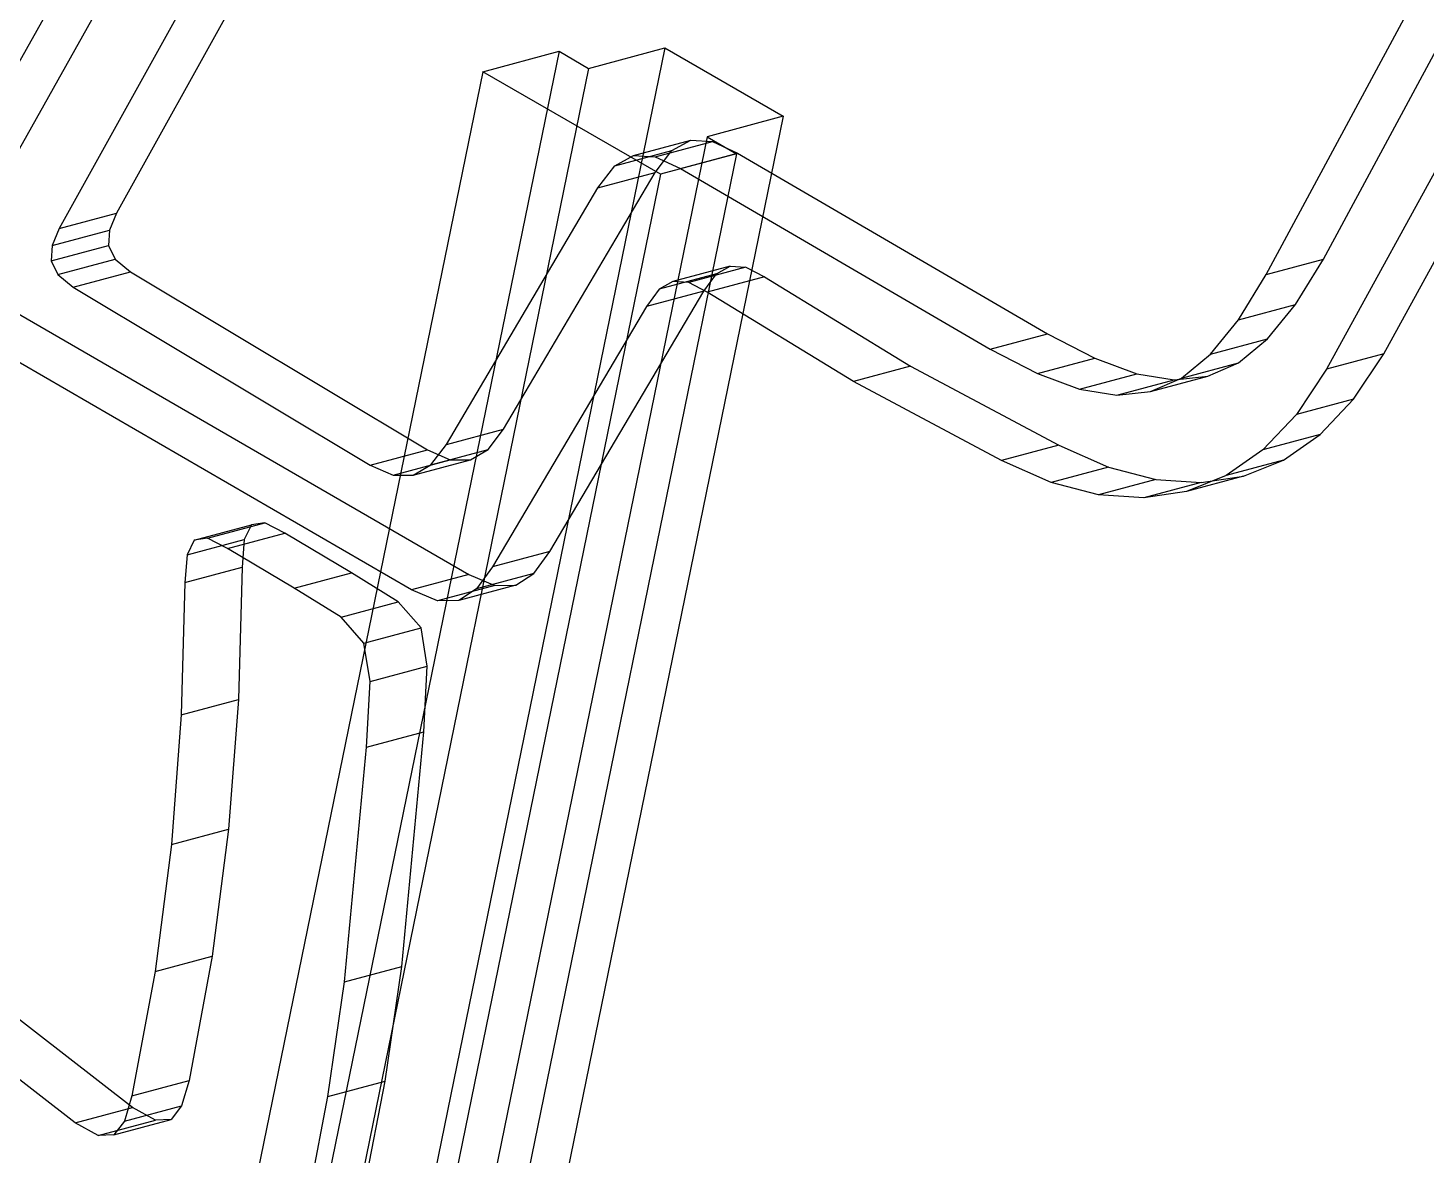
# Model space of a CAD drawing. Header units: inches. Extents: x 0 to 16.3, y 0 to 11.5.
# Drawn here: x 4.27 to 5.104, y 5.604 to 6.276 of the extents above; entities that cross this region are included whole.
import ezdxf

# ---------------------------------------------------------------- set-up
doc = ezdxf.new("R2010")
doc.units = ezdxf.units.IN
doc.header["$MEASUREMENT"] = 0

msp = doc.modelspace()

# ---------------------------------------------------------------- linework, layer by layer
at = {"color": 7, "linetype": 'Continuous', "lineweight": 25}
for p, q in [((4.42777, 6.49602), (4.23653, 6.15487)), ((4.20238, 6.14572), (4.39362, 6.48687)), ((4.49245, 6.47282), (4.32239, 6.16592)), ((4.4583, 6.46367), (4.28824, 6.15677)), ((5.079, 6.08194), (5.28465, 6.45702)), ((5.2505, 6.44787), (5.04485, 6.0728)), ((5.04302, 6.13843), (5.20481, 6.43899)), ((5.00887, 6.12928), (5.17066, 6.42984)), ((4.58662, 6.2626), (4.41015, 5.40018)), ((4.64984, 6.26459), (4.47663, 5.41815)), ((4.54109, 6.2504), (4.58662, 6.2626)), ((4.58662, 6.2626), (4.6043, 6.25239)), ((4.6043, 6.25239), (4.64984, 6.26459)), ((4.64984, 6.26459), (4.72055, 6.22377)), ((4.6043, 6.25239), (4.42783, 5.38997)), ((4.54109, 6.2504), (4.36135, 5.37201)), ((4.64716, 6.18917), (4.54109, 6.2504)), ((4.72055, 6.22377), (4.54734, 5.37733)), ((4.72055, 6.22377), (4.67501, 6.21157)), ((4.67501, 6.21157), (4.49854, 5.34915)), ((4.67501, 6.21157), (4.69269, 6.20136)), ((4.61992, 6.19429), (4.65407, 6.20344)), ((4.63116, 6.20031), (4.66531, 6.20945)), ((4.644, 6.19014), (4.65407, 6.20344)), ((4.64406, 6.19959), (4.67821, 6.20874)), ((4.65407, 6.20344), (4.66531, 6.20945)), ((4.66531, 6.20945), (4.67821, 6.20874)), ((4.67821, 6.20874), (4.69328, 6.20182)), ((4.69269, 6.20136), (4.51622, 5.33895)), ((4.60985, 6.181), (4.61992, 6.19429)), ((4.61992, 6.19429), (4.63116, 6.20031)), ((4.63116, 6.20031), (4.64406, 6.19959)), ((4.64406, 6.19959), (4.65913, 6.19267)), ((4.69269, 6.20136), (4.64716, 6.18917)), ((4.65913, 6.19267), (4.69328, 6.20182)), ((4.69328, 6.20182), (4.87821, 6.09398)), ((4.64716, 6.18917), (4.46741, 5.31078)), ((4.55354, 6.037), (4.644, 6.19014)), ((4.60985, 6.181), (4.644, 6.19014)), ((4.65913, 6.19267), (4.84406, 6.08483)), ((4.51939, 6.02785), (4.60985, 6.181)), ((4.28824, 6.15677), (4.32239, 6.16592)), ((4.32239, 6.16592), (4.31815, 6.15586)), ((4.28824, 6.15677), (4.284, 6.14671)), ((4.284, 6.14671), (4.31815, 6.15586)), ((4.31815, 6.15586), (4.31762, 6.14671)), ((4.28347, 6.13757), (4.31762, 6.14671)), ((4.284, 6.14671), (4.28347, 6.13757)), ((4.31762, 6.14671), (4.32156, 6.13841)), ((4.28347, 6.13757), (4.28741, 6.12926)), ((4.28741, 6.12926), (4.32156, 6.13841)), ((4.32156, 6.13841), (4.33073, 6.13089)), ((5.00887, 6.12928), (5.04302, 6.13843)), ((5.02637, 6.1114), (5.04302, 6.13843)), ((4.28741, 6.12926), (4.29658, 6.12174)), ((4.29658, 6.12174), (4.33073, 6.13089)), ((4.33073, 6.13089), (4.50803, 6.02469)), ((4.68062, 6.1297), (4.64647, 6.12055)), ((4.68882, 6.13441), (4.65467, 6.12526)), ((4.6982, 6.13376), (4.66405, 6.12461)), ((4.67304, 6.11938), (4.68062, 6.1297)), ((4.70932, 6.12796), (4.67517, 6.11881)), ((4.68062, 6.1297), (4.68882, 6.13441)), ((4.68882, 6.13441), (4.6982, 6.13376)), ((4.6982, 6.13376), (4.70932, 6.12796)), ((4.70932, 6.12796), (4.79656, 6.07469)), ((4.99222, 6.10226), (5.00887, 6.12928)), ((4.29658, 6.12174), (4.47388, 6.01554)), ((4.58108, 5.96403), (4.67304, 6.11938)), ((4.64647, 6.12055), (4.63889, 6.11023)), ((4.67304, 6.11938), (4.63889, 6.11023)), ((4.65467, 6.12526), (4.64647, 6.12055)), ((4.66405, 6.12461), (4.65467, 6.12526)), ((4.67517, 6.11881), (4.66405, 6.12461)), ((4.76241, 6.06554), (4.67517, 6.11881)), ((4.25398, 6.11169), (4.53278, 5.95033)), ((4.63889, 6.11023), (4.54693, 5.95488)), ((4.99222, 6.10226), (5.02637, 6.1114)), ((5.00967, 6.09089), (5.02637, 6.1114)), ((4.49862, 5.94118), (4.21983, 6.10254)), ((4.97552, 6.08174), (4.99222, 6.10226)), ((4.84406, 6.08483), (4.87821, 6.09398)), ((4.87821, 6.09398), (4.90655, 6.07937)), ((4.97552, 6.08174), (5.00967, 6.09089)), ((4.99238, 6.07669), (5.00967, 6.09089)), ((4.84406, 6.08483), (4.8724, 6.07022)), ((4.8724, 6.07022), (4.90655, 6.07937)), ((4.90655, 6.07937), (4.9316, 6.07015)), ((4.95823, 6.06754), (4.97552, 6.08174)), ((5.079, 6.08194), (5.04485, 6.0728)), ((5.06107, 6.05501), (5.079, 6.08194)), ((4.79656, 6.07469), (4.76241, 6.06554)), ((4.79656, 6.07469), (4.88504, 6.02748)), ((4.8724, 6.07022), (4.89745, 6.061)), ((4.89745, 6.061), (4.9316, 6.07015)), ((4.9316, 6.07015), (4.95389, 6.06651)), ((4.93982, 6.05948), (4.97397, 6.06862)), ((4.95389, 6.06651), (4.97397, 6.06862)), ((4.95823, 6.06754), (4.99238, 6.07669)), ((4.97397, 6.06862), (4.99238, 6.07669)), ((5.04485, 6.0728), (5.02692, 6.04586)), ((4.85089, 6.01833), (4.76241, 6.06554)), ((4.89745, 6.061), (4.91974, 6.05736)), ((4.91974, 6.05736), (4.95389, 6.06651)), ((4.93982, 6.05948), (4.95823, 6.06754)), ((4.91974, 6.05736), (4.93982, 6.05948)), ((5.06107, 6.05501), (5.02692, 6.04586)), ((5.04107, 6.0339), (5.06107, 6.05501)), ((5.02692, 6.04586), (5.00692, 6.02475)), ((4.51939, 6.02785), (4.55354, 6.037)), ((4.54424, 6.02483), (4.55354, 6.037)), ((4.51009, 6.01568), (4.51939, 6.02785)), ((4.88504, 6.02748), (4.85089, 6.01833)), ((4.88504, 6.02748), (4.91463, 6.01442)), ((5.04107, 6.0339), (5.00692, 6.02475)), ((5.01911, 6.01858), (5.04107, 6.0339)), ((4.47388, 6.01554), (4.50803, 6.02469)), ((4.48757, 6.00966), (4.52172, 6.01881)), ((4.49956, 6.00966), (4.53371, 6.01881)), ((4.50803, 6.02469), (4.52172, 6.01881)), ((4.51009, 6.01568), (4.54424, 6.02483)), ((4.52172, 6.01881), (4.53371, 6.01881)), ((4.53371, 6.01881), (4.54424, 6.02483)), ((5.00692, 6.02475), (4.98496, 6.00943)), ((5.01911, 6.01858), (4.98496, 6.00943)), ((4.99536, 6.00901), (5.01911, 6.01858)), ((4.47388, 6.01554), (4.48757, 6.00966)), ((4.49956, 6.00966), (4.51009, 6.01568)), ((4.88048, 6.00527), (4.85089, 6.01833)), ((4.91463, 6.01442), (4.88048, 6.00527)), ((4.91463, 6.01442), (4.94297, 6.00696)), ((4.48757, 6.00966), (4.49956, 6.00966)), ((4.90882, 5.99782), (4.88048, 6.00527)), ((4.94297, 6.00696), (4.90882, 5.99782)), ((4.96993, 6.00515), (4.93578, 5.996)), ((4.94297, 6.00696), (4.96993, 6.00515)), ((4.98496, 6.00943), (4.9612, 5.99986)), ((4.99536, 6.00901), (4.9612, 5.99986)), ((4.96993, 6.00515), (4.99536, 6.00901)), ((4.93578, 5.996), (4.90882, 5.99782)), ((4.9612, 5.99986), (4.93578, 5.996)), ((4.36889, 5.9708), (4.40304, 5.97995)), ((4.37676, 5.97193), (4.41091, 5.98107)), ((4.40304, 5.97995), (4.39874, 5.97124)), ((4.41091, 5.98107), (4.40304, 5.97995)), ((4.42293, 5.97499), (4.41091, 5.98107)), ((4.36459, 5.96209), (4.39874, 5.97124)), ((4.36889, 5.9708), (4.36459, 5.96209)), ((4.37676, 5.97193), (4.36889, 5.9708)), ((4.38878, 5.96584), (4.37676, 5.97193)), ((4.38878, 5.96584), (4.42293, 5.97499)), ((4.39874, 5.97124), (4.39738, 5.9546)), ((4.46264, 5.95137), (4.42293, 5.97499)), ((4.36459, 5.96209), (4.36323, 5.94546)), ((4.42849, 5.94223), (4.38878, 5.96584)), ((4.58108, 5.96403), (4.54693, 5.95488)), ((4.57155, 5.95084), (4.58108, 5.96403)), ((4.36323, 5.94546), (4.39738, 5.9546)), ((4.39738, 5.9546), (4.39524, 5.87575)), ((4.54693, 5.95488), (4.5374, 5.94169)), ((4.36323, 5.94546), (4.36109, 5.8666)), ((4.42849, 5.94223), (4.46264, 5.95137)), ((4.49062, 5.93404), (4.46264, 5.95137)), ((4.53278, 5.95033), (4.49862, 5.94118)), ((4.54832, 5.94363), (4.51417, 5.93449)), ((4.56094, 5.94392), (4.52679, 5.93478)), ((4.53278, 5.95033), (4.54832, 5.94363)), ((4.57155, 5.95084), (4.5374, 5.94169)), ((4.54832, 5.94363), (4.56094, 5.94392)), ((4.56094, 5.94392), (4.57155, 5.95084)), ((4.45647, 5.92489), (4.42849, 5.94223)), ((4.51417, 5.93449), (4.49862, 5.94118)), ((4.5374, 5.94169), (4.52679, 5.93478)), ((4.45647, 5.92489), (4.49062, 5.93404)), ((4.5043, 5.91842), (4.49062, 5.93404)), ((4.52679, 5.93478), (4.51417, 5.93449)), ((4.47015, 5.90928), (4.45647, 5.92489)), ((4.47015, 5.90928), (4.5043, 5.91842)), ((4.50796, 5.89553), (4.5043, 5.91842)), ((4.47381, 5.88639), (4.47015, 5.90928)), ((4.47381, 5.88639), (4.50796, 5.89553)), ((4.50592, 5.85637), (4.50796, 5.89553)), ((4.47177, 5.84722), (4.47381, 5.88639)), ((4.36109, 5.8666), (4.39524, 5.87575)), ((4.39524, 5.87575), (4.38939, 5.79836)), ((4.36109, 5.8666), (4.35524, 5.78921)), ((4.47177, 5.84722), (4.50592, 5.85637)), ((4.49277, 5.71627), (4.50592, 5.85637)), ((4.45862, 5.70712), (4.47177, 5.84722)), ((4.35524, 5.78921), (4.38939, 5.79836)), ((4.38939, 5.79836), (4.37963, 5.72253)), ((4.35524, 5.78921), (4.34548, 5.71338)), ((4.34548, 5.71338), (4.37963, 5.72253)), ((4.37963, 5.72253), (4.36579, 5.64836)), ((4.34548, 5.71338), (4.33164, 5.63921)), ((4.45862, 5.70712), (4.49277, 5.71627)), ((4.48282, 5.6478), (4.49277, 5.71627)), ((4.44867, 5.63865), (4.45862, 5.70712)), ((4.33196, 5.63206), (4.25348, 5.69311)), ((4.29781, 5.62291), (4.21933, 5.68396)), ((4.33164, 5.63921), (4.36579, 5.64836)), ((4.36579, 5.64836), (4.36128, 5.63315)), ((4.44867, 5.63865), (4.48282, 5.6478)), ((4.46986, 5.58072), (4.48282, 5.6478)), ((4.33164, 5.63921), (4.32712, 5.62401)), ((4.43571, 5.57157), (4.44867, 5.63865)), ((4.29781, 5.62291), (4.33196, 5.63206)), ((4.32712, 5.62401), (4.36128, 5.63315)), ((4.34562, 5.62457), (4.33196, 5.63206)), ((4.36128, 5.63315), (4.35497, 5.62508)), ((4.31147, 5.61543), (4.29781, 5.62291)), ((4.31147, 5.61543), (4.34562, 5.62457)), ((4.32082, 5.61594), (4.35497, 5.62508)), ((4.32712, 5.62401), (4.32082, 5.61594)), ((4.35497, 5.62508), (4.34562, 5.62457)), ((4.32082, 5.61594), (4.31147, 5.61543))]:
    msp.add_line(p, q, dxfattribs=at)

doc.saveas('drawing.dxf')
